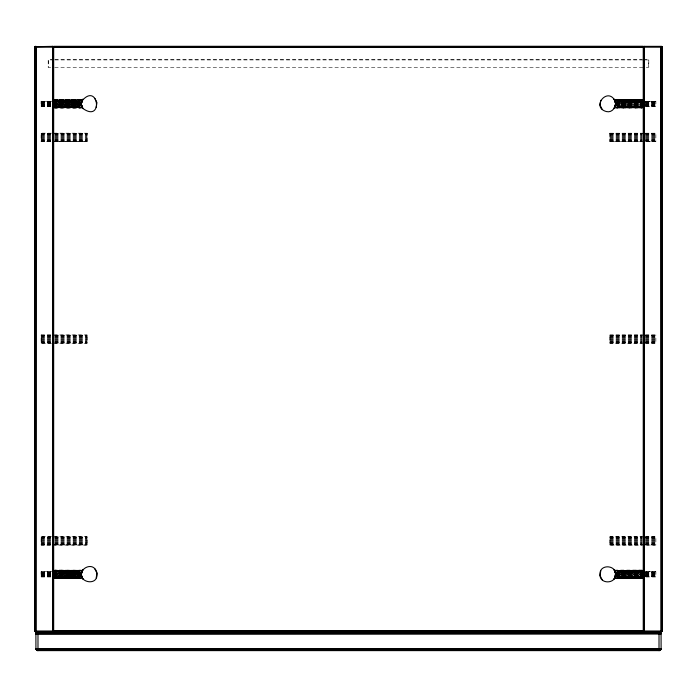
<?xml version="1.0" encoding="UTF-8"?>
<svg xmlns="http://www.w3.org/2000/svg" width="697" height="697" viewBox="0 0 697 697"><rect width="100%" height="100%" fill="white"/><g stroke="black" fill="none" stroke-linecap="round" stroke-linejoin="round"><path stroke-width="0.52" stroke-dasharray="3.48 2.61" d="M54.741 106.772L80.538 105.813M617.307 101.109L642.251 100.908L616.462 101.893L642.259 102.537L616.662 103.173M54.741 577.247L80.538 576.288M617.307 571.584L642.251 571.383L616.462 572.368L642.259 573.012L616.662 573.648M80.416 102.572L54.741 103.173L80.373 102.886M54.732 104.48L80.312 103.879L53.669 103.853M81.488 105.16L54.741 105.142L80.338 104.533M616.688 103.827L642.268 103.226L615.599 103.2M616.584 105.134L642.259 104.533L616.679 104.35M80.416 573.047L54.741 573.648L80.373 573.361M54.732 574.955L80.312 574.354L53.669 574.328M81.488 575.635L54.741 575.617L80.338 575.008M616.688 574.302L642.268 573.701L615.599 573.675M616.584 575.609L642.259 575.008L616.679 574.825L642.268 574.345M80.338 103.173L54.732 102.581L80.538 101.954L54.741 100.934L79.693 101.109M80.416 105.177L54.741 105.726L81.514 105.317M616.584 102.529L642.259 101.98L615.486 102.389M616.462 105.752L642.259 105.169L616.557 105.308M80.338 573.648L54.732 573.056L80.538 572.429L54.741 571.409L79.693 571.584M80.416 575.652L54.741 576.201L81.514 575.792M616.584 573.004L642.259 572.455L615.486 572.864M616.462 576.227L642.259 575.644L616.557 575.783M53.669 106.31L81.61 105.77L53.669 105.752M643.331 101.396L615.39 101.936L643.331 101.954M53.669 576.785L81.61 576.245L53.669 576.227M643.331 571.871L615.39 572.411L643.331 572.429M54.732 103.836L81.392 103.365M81.958 106.815L54.758 106.807L79.615 106.371M617.385 101.335L642.251 100.917M615.608 104.341L642.268 103.87M54.732 574.311L81.392 573.84M81.958 577.29L54.758 577.282L79.615 576.846M617.385 571.81L642.251 571.392M54.723 100.882L80.033 100.507L54.723 100.473M79.78 106.85L54.758 107.216L80.19 107.547L54.732 107.817M617.22 100.856L642.242 100.49M616.967 107.199L642.277 106.824M54.723 571.357L80.033 570.982L54.723 570.948M79.78 577.325L54.758 577.691L80.19 578.022L54.732 578.292M617.22 571.331L642.242 570.965M616.967 577.674L642.277 577.299M54.732 100.455L81.253 100.15M54.741 105.134L81.436 104.838M616.967 100.455L642.277 100.141M54.723 107.565L80.033 107.251L54.723 107.233M615.564 102.868L642.259 102.572L616.557 102.398M616.627 104.82L642.259 104.524L615.599 104.506M642.268 107.817L616.81 107.591L642.268 107.251L617.22 106.85M54.732 570.93L81.253 570.625M54.741 575.609L81.436 575.313M616.967 570.93L642.277 570.616M54.723 578.04L80.033 577.726L54.723 577.708M615.564 573.343L642.259 573.047L616.557 572.873M616.627 575.295L642.259 574.999L615.599 574.981M642.268 578.292L616.81 578.066L642.268 577.726L617.22 577.325M79.693 101.143L54.749 101.387L79.615 101.379M617.307 106.563L642.251 106.319L617.385 106.327M79.693 571.618L54.749 571.862L79.615 571.854M617.307 577.038L642.251 576.794L617.385 576.802M615.747 100.124L642.268 99.889M54.749 106.798L79.693 106.597M614.414 108.035L642.268 107.591L616.81 107.573M615.747 570.599L642.268 570.364M54.749 577.273L79.693 577.072M614.414 578.51L642.259 578.51L616.679 578.318L642.268 578.066L616.81 578.048M81.436 102.868L54.741 102.572L80.443 102.398M82.586 108.035L54.732 107.591L80.19 107.573M81.436 573.343L54.741 573.047L80.443 572.873M82.586 578.51L54.741 578.51L80.321 578.318L54.732 578.066L80.19 578.048M643.331 99.723L614.545 99.88L643.331 99.871M80.321 104.35L54.732 104.498L80.416 105.134M616.679 103.356L642.268 103.208M53.669 107.983L82.455 107.826M643.331 570.198L614.545 570.355L643.331 570.346M80.321 574.825L54.732 574.973L80.416 575.609M616.679 573.831L642.268 573.683M53.669 578.458L82.455 578.301M614.449 99.723L642.259 99.671L615.608 99.871L642.268 100.115L614.684 100.133M54.741 108.035L80.408 107.991M614.449 570.198L642.259 570.146L615.608 570.346L642.268 570.59L614.684 570.608M54.741 578.51L80.408 578.466M53.669 59.628L48.18 59.628L48.18 67.26L53.878 67.26M54.758 59.628L642.242 59.628M643.331 59.628L648.82 59.628L648.82 67.26L645.161 67.26M53.878 59.942L48.441 59.942L48.441 67.26M54.967 59.942L644.211 59.942M645.3 59.942L648.558 59.942L648.558 67.26M54.758 67.26L644.211 67.26M54.741 99.723L82.586 99.671M614.414 99.671L642.259 99.723M53.669 99.871L82.455 99.88L53.669 99.723M82.316 100.133L54.732 100.124L81.392 99.889L54.732 99.68L82.551 99.723M642.277 100.473L616.967 100.481L642.277 100.882M54.758 100.899L81.958 100.891M615.042 100.891L642.242 100.899M41.123 101.37L53.669 101.274L41.123 101.239L41.123 106.467L53.669 106.432M655.877 101.37L643.331 101.274L655.877 101.239L655.877 106.467L643.331 106.467M41.123 101.527L51.578 101.527M645.422 101.527L655.877 101.527M41.123 101.736L51.578 101.736M53.669 101.954L81.61 101.936L53.669 101.396M645.422 101.736L655.877 101.736M41.123 102.006L51.578 102.006M645.422 102.006L655.877 102.006M41.123 102.32L51.578 102.32M645.422 102.32L655.877 102.32M54.741 102.564L81.488 102.546M615.512 102.546L642.259 102.564M41.123 102.668L51.578 102.668M645.422 102.668L655.877 102.668M41.123 103.043L51.578 103.043M645.422 103.043L655.877 103.043M80.312 103.827L54.732 103.226L81.401 103.2M41.123 103.444L51.578 103.444M645.422 103.444L655.877 103.444M41.123 103.853L51.578 103.853M643.331 103.853L616.688 103.853L642.268 104.48M645.422 103.853L655.877 103.853M41.123 104.262L51.578 104.262M645.422 104.262L655.877 104.262M81.401 104.506L54.732 104.506L80.373 104.82M41.123 104.663L51.578 104.663M645.422 104.663L655.877 104.663M41.123 105.038L51.578 105.038M645.422 105.038L655.877 105.038M615.512 105.16L642.259 105.142L616.662 104.533M41.123 105.386L51.578 105.386M645.422 105.386L655.877 105.386M41.123 105.7L51.578 105.7M645.422 105.7L655.877 105.7M41.123 105.97L51.578 105.97M643.331 105.752L615.39 105.77L643.331 106.31M645.422 105.97L655.877 105.97M41.123 106.179L51.578 106.179M645.422 106.179L655.877 106.179M41.123 106.336L51.578 106.336M645.422 106.336L655.877 106.336M615.042 106.815L642.242 106.807L617.385 106.371M642.277 107.233L616.967 107.225L642.277 107.565M53.669 107.835L80.321 107.826M616.679 107.826L643.331 107.835M51.578 133.179L41.123 133.127L41.123 141.491L51.578 141.491L41.123 141.439M53.669 133.127L87.125 133.179M609.875 133.179L643.331 133.179M645.422 133.179L655.877 133.179M41.123 133.327L51.578 133.327M54.749 133.327L87.125 133.327M609.875 133.327L642.251 133.327M645.422 133.327L655.877 133.327M41.123 133.58L51.578 133.58M54.749 133.58L87.125 133.58M609.875 133.58L642.251 133.58M645.422 133.58L655.877 133.58M41.123 133.929L51.578 133.929M54.749 133.929L87.125 133.929M609.875 133.929L642.251 133.929M645.422 133.929L655.877 133.929M41.123 134.355L51.578 134.355M54.749 134.355L87.125 134.355M609.875 134.355L642.251 134.355M645.422 134.355L655.877 134.355M41.123 134.852L51.578 134.852M54.749 134.852L87.125 134.852M609.875 134.852L642.251 134.852M645.422 134.852L655.877 134.852M41.123 135.41L51.578 135.41M54.749 135.41L87.125 135.41M609.875 135.41L642.251 135.41M645.422 135.41L655.877 135.41M41.123 136.02L51.578 136.02M54.749 136.02L87.125 136.02M609.875 136.02L642.251 136.02M645.422 136.02L655.877 136.02M41.123 136.656L51.578 136.656M54.749 136.656L87.125 136.656M609.875 136.656L642.251 136.656M645.422 136.656L655.877 136.656M41.123 137.309L51.578 137.309M54.749 137.309L87.125 137.309M609.875 137.309L642.251 137.309M645.422 137.309L655.877 137.309M41.123 137.962L51.578 137.962M54.749 137.962L87.125 137.962M609.875 137.962L642.251 137.962M645.422 137.962L655.877 137.962M41.123 138.598L51.578 138.598M54.749 138.598L87.125 138.598M609.875 138.598L642.251 138.598M645.422 138.598L655.877 138.598M41.123 139.208L51.578 139.208M54.749 139.208L87.125 139.208M609.875 139.208L642.251 139.208M645.422 139.208L655.877 139.208M41.123 139.766L51.578 139.766M54.749 139.766L87.125 139.766M609.875 139.766L642.251 139.766M645.422 139.766L655.877 139.766M41.123 140.263L51.578 140.263M54.749 140.263L87.125 140.263M609.875 140.263L642.251 140.263M645.422 140.263L655.877 140.263M41.123 140.689L51.578 140.689M54.749 140.689L87.125 140.689M609.875 140.689L642.251 140.689M645.422 140.689L655.877 140.689M41.123 141.038L51.578 141.038M54.749 141.038L87.125 141.038M609.875 141.038L642.251 141.038M645.422 141.038L655.877 141.038M41.123 141.291L51.578 141.291M54.749 141.291L87.125 141.291M609.875 141.291L642.251 141.291M645.422 141.291L655.877 141.291M87.125 141.439L53.669 141.439L87.125 141.491L87.125 133.127M609.875 133.127L609.875 141.491L642.251 141.439M655.877 141.439L645.422 141.439L655.877 141.491L655.877 133.127M609.875 141.491L643.331 141.491M41.123 334.961L51.578 334.908M53.669 334.908L87.125 334.961M609.875 334.961L643.331 334.908M645.422 334.908L655.877 334.961M41.123 335.109L51.578 335.109M54.749 335.109L87.125 335.109M609.875 335.109L642.251 335.109M645.422 335.109L655.877 335.109M41.123 335.362L51.578 335.362M54.749 335.362L87.125 335.362M609.875 335.362L642.251 335.362M645.422 335.362L655.877 335.362M41.123 335.71L51.578 335.71M54.749 335.71L87.125 335.71M609.875 335.71L642.251 335.71M645.422 335.71L655.877 335.71M41.123 336.137L51.578 336.137M54.749 336.137L87.125 336.137M609.875 336.137L642.251 336.137M645.422 336.137L655.877 336.137M41.123 336.634L51.578 336.634M54.749 336.634L87.125 336.634M609.875 336.634L642.251 336.634M645.422 336.634L655.877 336.634M41.123 337.191L51.578 337.191M54.749 337.191L87.125 337.191M609.875 337.191L642.251 337.191M645.422 337.191L655.877 337.191M41.123 337.801L51.578 337.801M54.749 337.801L87.125 337.801M609.875 337.801L642.251 337.801M645.422 337.801L655.877 337.801M41.123 338.437L51.578 338.437M54.749 338.437L87.125 338.437M609.875 338.437L642.251 338.437M645.422 338.437L655.877 338.437M41.123 339.09L51.578 339.09M54.749 339.09L87.125 339.09M609.875 339.09L642.251 339.09M645.422 339.09L655.877 339.09M41.123 339.744L51.578 339.744M54.749 339.744L87.125 339.744M609.875 339.744L642.251 339.744M645.422 339.744L655.877 339.744M41.123 340.38L51.578 340.38M54.749 340.38L87.125 340.38M609.875 340.38L642.251 340.38M645.422 340.38L655.877 340.38M41.123 340.99L51.578 340.99M54.749 340.99L87.125 340.99M609.875 340.99L642.251 340.99M645.422 340.99L655.877 340.99M41.123 341.547L51.578 341.547M54.749 341.547L87.125 341.547M609.875 341.547L642.251 341.547M645.422 341.547L655.877 341.547M41.123 342.044L51.578 342.044M54.749 342.044L87.125 342.044M609.875 342.044L642.251 342.044M645.422 342.044L655.877 342.044M41.123 342.471L51.578 342.471M54.749 342.471L87.125 342.471M609.875 342.471L642.251 342.471M645.422 342.471L655.877 342.471M41.123 342.819L51.578 342.819M54.749 342.819L87.125 342.819M609.875 342.819L642.251 342.819M645.422 342.819L655.877 342.819M41.123 343.072L51.578 343.072M54.749 343.072L87.125 343.072M609.875 343.072L642.251 343.072M645.422 343.072L655.877 343.072M51.578 343.272L41.123 343.22L41.123 334.908M53.669 343.272L87.125 343.22L87.125 334.908M643.331 343.272L609.875 343.272L609.875 334.908M645.422 343.272L655.877 343.22L655.877 334.908M51.578 536.69L41.123 536.742L41.123 545.054L51.578 545.054M53.669 536.69L87.125 536.742L87.125 545.054L53.669 545.054M643.331 536.69L609.875 536.742L609.875 545.054L643.331 545.054M645.422 536.742L655.877 536.742L655.877 545.054L645.422 545.054M41.123 536.89L51.578 536.89M54.749 536.89L87.125 536.89M609.875 536.89L642.251 536.89M645.422 536.89L655.877 536.89M41.123 537.143L51.578 537.143M54.749 537.143L87.125 537.143M609.875 537.143L642.251 537.143M645.422 537.143L655.877 537.143M41.123 537.492L51.578 537.492M54.749 537.492L87.125 537.492M609.875 537.492L642.251 537.492M645.422 537.492L655.877 537.492M41.123 537.918L51.578 537.918M54.749 537.918L87.125 537.918M609.875 537.918L642.251 537.918M645.422 537.918L655.877 537.918M41.123 538.415L51.578 538.415M54.749 538.415L87.125 538.415M609.875 538.415L642.251 538.415M645.422 538.415L655.877 538.415M41.123 538.973L51.578 538.973M54.749 538.973L87.125 538.973M609.875 538.973L642.251 538.973M645.422 538.973L655.877 538.973M41.123 539.583L51.578 539.583M54.749 539.583L87.125 539.583M609.875 539.583L642.251 539.583M645.422 539.583L655.877 539.583M41.123 540.219L51.578 540.219M54.749 540.219L87.125 540.219M609.875 540.219L642.251 540.219M645.422 540.219L655.877 540.219M41.123 540.872L51.578 540.872M54.749 540.872L87.125 540.872M609.875 540.872L642.251 540.872M645.422 540.872L655.877 540.872M41.123 541.525L51.578 541.525M54.749 541.525L87.125 541.525M609.875 541.525L642.251 541.525M645.422 541.525L655.877 541.525M41.123 542.161L51.578 542.161M54.749 542.161L87.125 542.161M609.875 542.161L642.251 542.161M645.422 542.161L655.877 542.161M41.123 542.771L51.578 542.771M54.749 542.771L87.125 542.771M609.875 542.771L642.251 542.771M645.422 542.771L655.877 542.771M41.123 543.329L51.578 543.329M54.749 543.329L87.125 543.329M609.875 543.329L642.251 543.329M645.422 543.329L655.877 543.329M41.123 543.826L51.578 543.826M54.749 543.826L87.125 543.826M609.875 543.826L642.251 543.826M645.422 543.826L655.877 543.826M41.123 544.252L51.578 544.252M54.749 544.252L87.125 544.252M609.875 544.252L642.251 544.252M645.422 544.252L655.877 544.252M41.123 544.601L51.578 544.601M54.749 544.601L87.125 544.601M609.875 544.601L642.251 544.601M645.422 544.601L655.877 544.601M41.123 544.854L51.578 544.854M54.749 544.854L87.125 544.854M609.875 544.854L642.251 544.854M645.422 544.854L655.877 544.854M41.123 545.002L51.578 545.002M53.669 545.002L87.125 545.002M609.875 545.002L642.251 545.002M645.422 545.002L655.877 545.002M54.741 570.198L82.586 570.146M614.414 570.146L642.259 570.198M53.669 570.346L82.455 570.355L53.669 570.198M82.316 570.608L54.732 570.599L81.392 570.364L54.732 570.155L82.551 570.198M642.277 570.948L616.967 570.956L642.277 571.357M54.758 571.374L81.958 571.366M615.042 571.366L642.242 571.374M655.877 571.714L643.331 571.714L655.877 571.749L655.877 576.942L643.331 576.907M41.123 571.845L53.669 571.749L41.123 571.714L41.123 576.942L53.669 576.907M41.123 572.002L51.578 572.002M645.422 572.002L655.877 572.002M41.123 572.211L51.578 572.211M53.669 572.429L81.61 572.411L53.669 571.871M645.422 572.211L655.877 572.211M41.123 572.481L51.578 572.481M645.422 572.481L655.877 572.481M41.123 572.795L51.578 572.795M645.422 572.795L655.877 572.795M54.741 573.039L81.488 573.021M615.512 573.021L642.259 573.039M41.123 573.143L51.578 573.143M645.422 573.143L655.877 573.143M41.123 573.518L51.578 573.518M645.422 573.518L655.877 573.518M80.312 574.302L54.732 573.701L81.401 573.675M41.123 573.919L51.578 573.919M645.422 573.919L655.877 573.919M41.123 574.328L51.578 574.328M643.331 574.328L616.688 574.328L642.268 574.955M645.422 574.328L655.877 574.328M41.123 574.737L51.578 574.737M645.422 574.737L655.877 574.737M81.401 574.981L54.732 574.981L80.373 575.295M41.123 575.138L51.578 575.138M645.422 575.138L655.877 575.138M41.123 575.513L51.578 575.513M645.422 575.513L655.877 575.513M615.512 575.635L642.259 575.617L616.662 575.008M41.123 575.861L51.578 575.861M645.422 575.861L655.877 575.861M41.123 576.175L51.578 576.175M645.422 576.175L655.877 576.175M41.123 576.445L51.578 576.445M643.331 576.227L615.39 576.245L643.331 576.785M645.422 576.445L655.877 576.445M41.123 576.654L51.578 576.654M645.422 576.654L655.877 576.654M41.123 576.811L51.578 576.811M645.422 576.811L655.877 576.811M615.042 577.29L642.242 577.282L617.385 576.846M642.277 577.708L616.967 577.7L642.277 578.04M53.669 578.31L80.321 578.301M616.679 578.301L643.331 578.31M617.385 101.379L642.251 101.396L617.307 101.143M79.615 106.327L54.749 106.31L79.693 106.563M616.592 107.991L642.259 108.035M617.385 571.854L642.251 571.871L617.307 571.618M79.615 576.802L54.749 576.785L79.693 577.038M616.592 578.466L642.259 578.51M614.545 107.826L643.331 107.983M614.545 578.301L643.331 578.458M54.732 103.208L80.321 103.356M80.443 105.308L54.741 105.151L80.538 105.752M54.732 573.683L80.321 573.831M80.443 575.783L54.741 575.626L80.538 576.227M617.307 106.597L642.251 106.798M617.307 577.072L642.251 577.273M54.732 99.889L81.253 100.124M54.732 570.364L81.253 570.599M615.747 100.15L642.268 100.455M616.627 102.886L642.259 103.182L616.584 102.572M615.564 104.838L642.259 105.134M615.747 570.625L642.268 570.93M616.627 573.361L642.259 573.657L616.584 573.047M615.564 575.313L642.259 575.609M54.723 100.141L80.033 100.455M54.723 570.616L80.033 570.93M54.758 100.49L79.78 100.856M54.723 106.824L80.033 107.199M54.758 570.965L79.78 571.331M54.723 577.299L80.033 577.674M615.486 105.317L642.259 105.735L616.584 105.177M54.749 100.917L79.615 101.335M81.514 102.389L54.741 101.971L80.416 102.529M615.486 575.792L642.259 576.21L616.584 575.652M54.749 571.392L79.615 571.81M81.514 572.864L54.741 572.446L80.416 573.004M615.608 103.365L642.268 103.836M54.732 103.87L81.392 104.341M615.608 573.84L642.268 574.311M54.732 574.345L81.392 574.816M616.462 105.813L642.259 106.772M616.462 576.288L642.259 577.247"/><path stroke-width="1.05" d="M53.66 630.994L52.623 631.831L52.641 46.351L35.12 46.69L34.859 47.187L662.141 47.187L661.122 46.351L644.359 46.351L643.34 47.187M35.878 47.187L35.739 46.359L35.739 631.822L661.104 631.831L662.141 630.994L34.859 630.994L35.739 631.822M52.641 47.187L52.78 46.359L52.78 631.822L52.641 630.994M644.359 47.187L644.22 46.359L644.376 631.831L644.08 46.394L644.22 631.822M81.958 106.815L82.873 108.462C80.73 106.571 81.418 101.422 82.141 100.481C80.904 103.017 81.201 106.197 82.873 108.462C103.696 123.325 98.338 81.479 81.958 100.891M82.141 577.7C77.097 569.911 92.657 560.283 96.674 571.906C100.272 587.972 74.562 582.352 82.873 569.719L81.958 571.366M615.042 100.891C607.584 86.297 590.507 107.521 606.556 111.598C613.273 113.245 617.612 104.367 614.859 100.481M615.608 574.816C616.662 564.901 599.533 563.612 599.943 574.328C599.498 584.4 615.442 584.199 615.608 574.816L614.127 578.937L615.042 577.29M615.042 106.815L614.127 108.462L615.625 103.853L614.127 99.244L615.599 103.2L615.242 101.431L615.529 102.625M615.137 577.055L614.771 577.891L615.529 573.1L614.127 569.719L615.042 571.366M81.375 103.853L82.873 99.244L81.863 101.126M81.375 574.328L82.873 569.719M614.127 108.462L615.625 103.853M615.529 575.556L615.625 574.328M81.392 103.365L82.229 100.29L81.436 102.868M81.392 573.84L81.758 571.906L81.436 573.343M615.529 105.081L615.608 104.341M81.401 103.2L81.488 102.546M81.401 573.675L81.488 573.021M615.599 104.506L615.242 106.275L615.564 104.838M615.599 574.981L615.242 576.75L615.564 575.313M96.203 107.416L96.961 102.625L94.757 98.312M96.203 577.891L96.961 573.1L94.757 568.787M600.797 100.29L600.039 105.081L602.243 109.394M600.797 570.765L600.039 575.556L602.243 579.869M81.863 571.601L81.61 572.411L82.316 570.608M615.137 106.58L615.39 105.77L614.684 107.573M37.804 631.831L36.444 632.501L35.895 633.904L35.922 648.881L36.671 650.196L37.804 650.649M659.196 650.649L660.556 649.979L661.104 648.558L661.078 633.599L660.556 632.501L659.196 631.831M82.455 99.88L82.873 99.244M614.127 578.937L614.449 578.458M35.895 46.351L35.599 631.787L35.878 630.994M52.623 631.831L52.623 46.351L53.66 47.187M37.986 633.904L35.895 633.922L661.078 633.599M659.013 648.576L661.104 648.558L35.895 648.558L661.104 648.558L661.009 649.186L35.991 649.186L35.895 648.558L37.986 648.576M643.331 631.831L643.331 46.351L53.669 46.351L53.669 631.831M53.669 46.499L643.331 46.438M53.669 46.586L643.331 46.586M53.669 46.682L643.331 46.795M53.669 46.917L643.331 46.917M53.669 47.047L643.331 47.047M53.669 631.133L643.331 631.264M53.669 631.386L643.331 631.386M53.669 631.499L643.331 631.499L53.669 631.682M37.202 631.979L37.986 631.883L37.986 650.649M52.127 631.979L644.873 631.979M659.013 631.979L659.798 631.979M36.924 632.109L37.986 632.109M52.127 632.118L644.873 632.118M659.013 632.109L660.076 632.109M36.671 632.284L660.329 632.284M36.444 632.501L660.556 632.501M36.253 632.745L660.747 632.745M36.105 633.007L37.986 633.007M659.013 633.007L660.895 633.007M37.986 633.015L659.013 633.015M36.105 649.473L660.895 649.473M36.253 649.735L660.747 649.735L659.013 649.473L660.329 650.196L36.671 650.196M36.444 649.979L660.556 649.979L659.013 649.473M36.924 650.371L660.076 650.371M37.202 650.501L659.798 650.501M37.499 650.597L659.501 650.597M644.376 631.831L643.34 630.994M659.013 649.979L660.329 650.196L659.013 649.735M614.127 569.719L615.599 573.675L615.242 571.906L615.529 573.1M82.873 108.462L81.401 104.506L81.758 106.275L81.471 105.081M81.471 575.556L81.758 576.75L81.401 574.981L82.873 578.937L81.958 577.29M614.127 99.244L614.545 99.88M82.455 578.301L82.873 578.937M614.771 100.29L615.39 101.936M614.771 570.765L615.39 572.411M81.61 105.77L82.229 107.416M81.61 576.245L82.229 577.891M661.122 47.187L661.261 46.359L661.401 631.787L661.122 46.351L661.104 630.994M662.098 47.047L662.098 631.133M661.967 46.795L661.967 631.386M661.88 46.69L661.88 631.491M661.775 46.586L661.775 631.595M661.531 46.438L661.531 631.743M659.013 631.831L659.013 650.649M643.95 46.438L643.95 631.743M643.706 46.586L643.706 631.595M643.601 46.69L643.601 631.491M643.436 46.917L643.436 631.264M53.399 46.69L53.399 631.491M53.294 46.586L53.294 631.595M53.181 46.507L53.181 631.674M53.05 46.438L53.05 631.743M35.878 46.351L35.895 630.994M35.469 46.438L35.469 631.743M35.338 46.507L35.338 631.674M35.225 46.586L35.225 631.595M35.033 46.795L35.033 631.386M34.902 47.047L34.902 631.133M35.991 633.294L35.895 633.904L661.104 633.922L661.009 633.294L35.991 633.294"/></g></svg>
